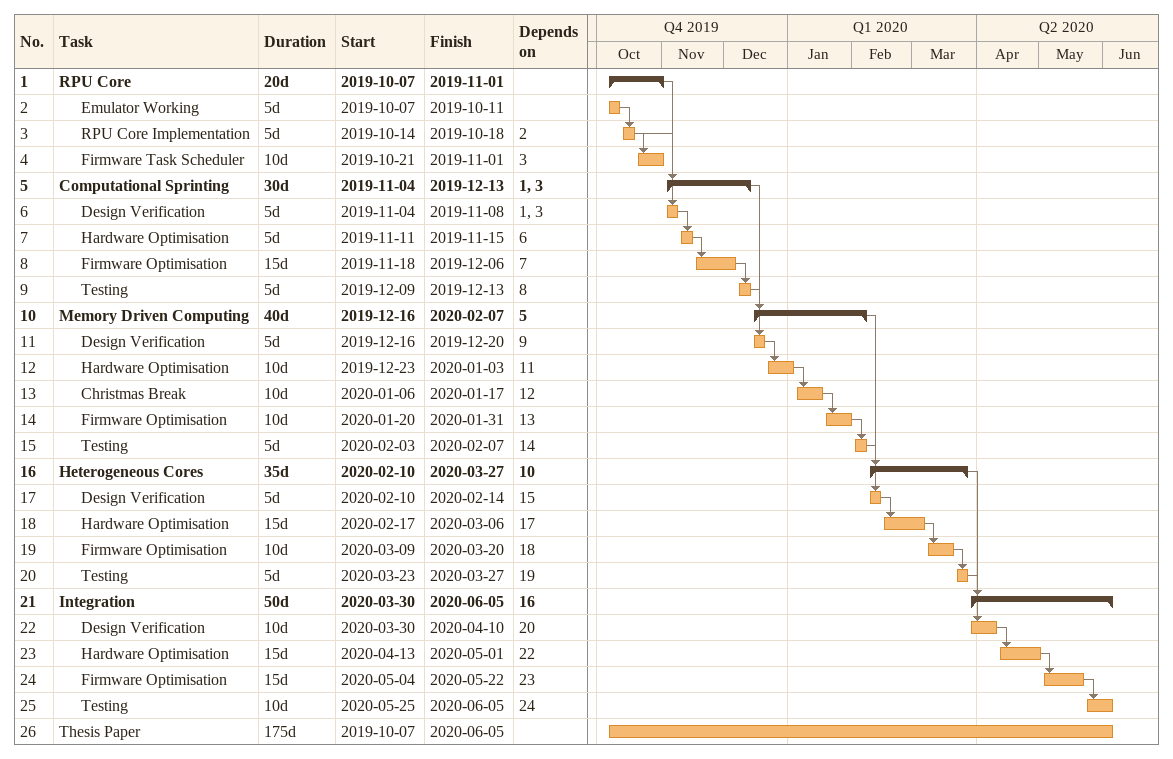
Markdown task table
| ID | Level | Task | Duration | Start | Finish | Predecessors |
|---|---|---|---|---|---|---|
| 1 | 1 | **RPU Core** | 20d | 2019-10-07 | 2019-11-01 |  |
| 2 | 2 | Emulator Working | 5d | 2019-10-07 | 2019-10-11 |  |
| 3 | 2 | RPU Core Implementation | 5d | 2019-10-14 | 2019-10-18 | 2 |
| 4 | 2 | Firmware Task Scheduler | 10d | 2019-10-21 | 2019-11-01 | 3 |
| 5 | 1 | **Computational Sprinting** | 30d | 2019-11-04 | 2019-12-13 | 1, 3 |
| 6 | 2 | Design Verification | 5d | 2019-11-04 | 2019-11-08 | 1, 3 |
| 7 | 2 | Hardware Optimisation | 5d | 2019-11-11 | 2019-11-15 | 6 |
| 8 | 2 | Firmware Optimisation | 15d | 2019-11-18 | 2019-12-06 | 7 |
| 9 | 2 | Testing | 5d | 2019-12-09 | 2019-12-13 | 8 |
| 10 | 1 | **Memory Driven Computing** | 40d | 2019-12-16 | 2020-02-07 | 5 |
| 11 | 2 | Design Verification | 5d | 2019-12-16 | 2019-12-20 | 9 |
| 12 | 2 | Hardware Optimisation | 10d | 2019-12-23 | 2020-01-03 | 11 |
| 13 | 2 | Christmas Break | 10d | 2020-01-06 | 2020-01-17 | 12 |
| 14 | 2 | Firmware Optimisation | 10d | 2020-01-20 | 2020-01-31 | 13 |
| 15 | 2 | Testing | 5d | 2020-02-03 | 2020-02-07 | 14 |
| 16 | 1 | **Heterogeneous Cores** | 35d | 2020-02-10 | 2020-03-27 | 10 |
| 17 | 2 | Design Verification | 5d | 2020-02-10 | 2020-02-14 | 15 |
| 18 | 2 | Hardware Optimisation | 15d | 2020-02-17 | 2020-03-06 | 17 |
| 19 | 2 | Firmware Optimisation | 10d | 2020-03-09 | 2020-03-20 | 18 |
| 20 | 2 | Testing | 5d | 2020-03-23 | 2020-03-27 | 19 |
| 21 | 1 | **Integration** | 50d | 2020-03-30 | 2020-06-05 | 16 |
| 22 | 2 | Design Verification | 10d | 2020-03-30 | 2020-04-10 | 20 |
| 23 | 2 | Hardware Optimisation | 15d | 2020-04-13 | 2020-05-01 | 22 |
| 24 | 2 | Firmware Optimisation | 15d | 2020-05-04 | 2020-05-22 | 23 |
| 25 | 2 | Testing | 10d | 2020-05-25 | 2020-06-05 | 24 |
| 26 | 1 | Thesis Paper | 175d | 2019-10-07 | 2020-06-05 |  |
